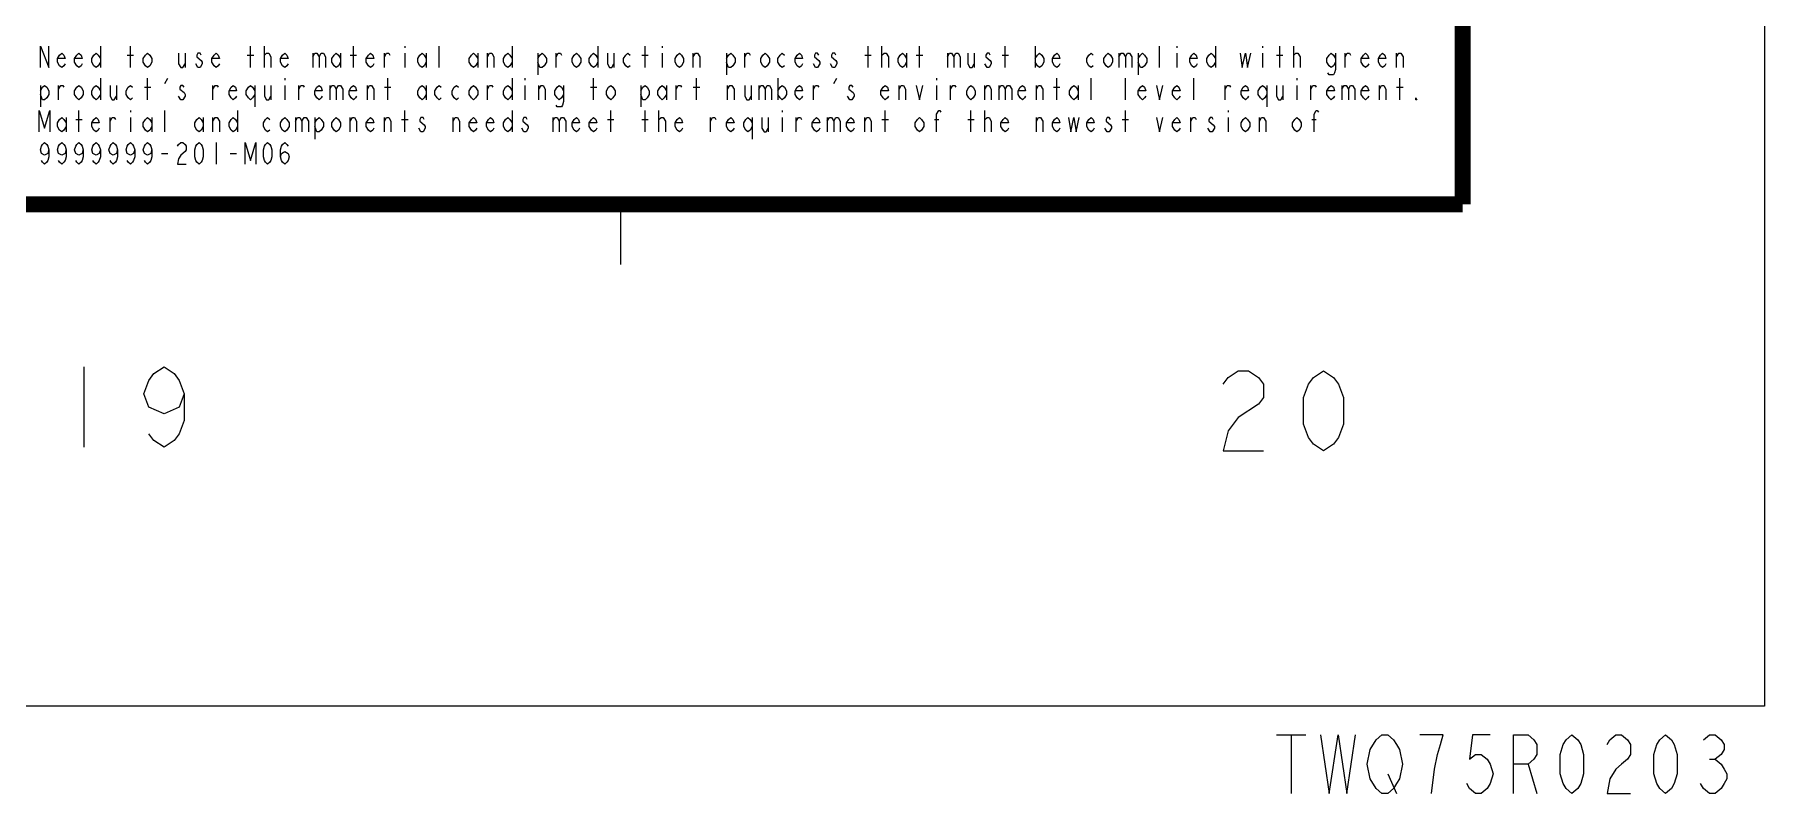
# Model space of a CAD drawing. Header units: millimetres. Extents: x 0 to 1173, y -4 to 841.
# Drawn here: x 1084.8 to 1173.5, y -4.5 to 34.4 of the extents above; entities that cross this region are included whole.
import ezdxf

# ---------------------------------------------------------------- set-up
doc = ezdxf.new("R2010")
doc.units = ezdxf.units.MM
doc.header["$LTSCALE"] = 65.395
doc.layers.get('0').update_dxf_attribs({"linetype": 'CONTINUOUS'})

msp = doc.modelspace()

# ---------------------------------------------------------------- linework, layer by layer
at = {"color": 7, "linetype": 'Continuous'}
for p, q in [((1173.4884, 841), (1173.4884, 0)), ((1088.1252, 33.8465), (1088.1252, 32.7465)), ((1089.6652, 32.7465), (1089.6652, 33.8465)), ((1095.8252, 32.7465), (1095.8252, 33.8465)), ((1096.5402, 32.7465), (1096.5402, 33.8465)), ((1101.1052, 32.7465), (1101.1052, 33.8465)), ((1103.7452, 33.8465), (1103.7452, 33.7548)), ((1105.5052, 32.7465), (1105.5052, 33.8465)), ((1109.2452, 33.8465), (1109.2452, 32.7465)), ((1113.6452, 33.8465), (1113.6452, 32.7465)), ((1116.0652, 32.7465), (1116.0652, 33.8465)), ((1116.9452, 33.8465), (1116.9452, 33.7548)), ((1127.5052, 32.7465), (1127.5052, 33.8465)), ((1128.2202, 32.7465), (1128.2202, 33.8465)), ((1130.1452, 32.7465), (1130.1452, 33.8465)), ((1134.5452, 32.7465), (1134.5452, 33.8465)), ((1136.0852, 33.8465), (1136.0852, 32.7465)), ((1142.4652, 32.7465), (1142.4652, 33.8465)), ((1143.3452, 33.8465), (1143.3452, 33.7548)), ((1145.3252, 33.8465), (1145.3252, 32.7465)), ((1147.7452, 33.8465), (1147.7452, 33.7548)), ((1148.6252, 32.7465), (1148.6252, 33.8465)), ((1149.3402, 32.7465), (1149.3402, 33.8465)), ((1089.5002, 33.3882), (1089.8302, 33.3882)), ((1092.4702, 33.4798), (1092.4702, 32.7465)), ((1093.1302, 32.7465), (1093.0202, 32.9298)), ((1095.6602, 33.3882), (1095.9902, 33.3882)), ((1096.5402, 33.3882), (1096.6502, 33.4798)), ((1099.0152, 33.4798), (1099.0152, 32.7465)), ((1100.4452, 33.4798), (1100.4452, 32.7465)), ((1100.9402, 33.3882), (1101.2702, 33.3882)), ((1102.7002, 32.7465), (1102.7002, 33.4798)), ((1103.7452, 33.4798), (1103.7452, 32.7465)), ((1104.8452, 33.4798), (1104.8452, 32.7465)), ((1107.4852, 33.4798), (1107.4852, 32.7465)), ((1107.9802, 32.7465), (1107.9802, 33.4798)), ((1110.5652, 33.4798), (1110.5652, 32.3798)), ((1111.5002, 32.7465), (1111.5002, 33.4798)), ((1114.4702, 33.4798), (1114.4702, 32.7465)), ((1115.9002, 33.3882), (1116.2302, 33.3882)), ((1116.9452, 33.4798), (1116.9452, 32.7465)), ((1118.5402, 32.7465), (1118.5402, 33.4798)), ((1120.2452, 33.4798), (1120.2452, 32.3798)), ((1121.1802, 32.7465), (1121.1802, 33.4798)), ((1124.8102, 32.7465), (1124.7002, 32.9298)), ((1125.6902, 32.7465), (1125.5802, 32.9298)), ((1127.3402, 33.3882), (1127.6702, 33.3882)), ((1128.2202, 33.3882), (1128.3302, 33.4798)), ((1129.4852, 33.4798), (1129.4852, 32.7465)), ((1129.9802, 33.3882), (1130.3102, 33.3882)), ((1131.5752, 33.4798), (1131.5752, 32.7465)), ((1132.9502, 33.4798), (1132.9502, 32.7465)), ((1133.6102, 32.7465), (1133.5002, 32.9298)), ((1134.3802, 33.3882), (1134.7102, 33.3882)), ((1140.3752, 33.4798), (1140.3752, 32.7465)), ((1141.3652, 33.4798), (1141.3652, 32.3798)), ((1143.3452, 33.4798), (1143.3452, 32.7465)), ((1147.7452, 33.4798), (1147.7452, 32.7465)), ((1148.4602, 33.3882), (1148.7902, 33.3882)), ((1149.3402, 33.3882), (1149.4502, 33.4798)), ((1151.9802, 32.7465), (1151.9802, 33.4798)), ((1154.6202, 32.7465), (1154.6202, 33.4798)), ((1088.1252, 32.1965), (1088.1252, 31.0965)), ((1090.5452, 31.0965), (1090.5452, 32.1965)), ((1091.4252, 31.9215), (1091.5902, 32.1965)), ((1097.5852, 32.1965), (1097.5852, 32.1048)), ((1102.8652, 31.0965), (1102.8652, 32.1965)), ((1109.2452, 32.1965), (1109.2452, 31.0965)), ((1109.9052, 32.1965), (1109.9052, 32.1048)), ((1113.4252, 31.0965), (1113.4252, 32.1965)), ((1118.7052, 31.0965), (1118.7052, 32.1965)), ((1122.8852, 32.1965), (1122.8852, 31.0965)), ((1125.7452, 31.9215), (1125.9102, 32.1965)), ((1131.0252, 32.1965), (1131.0252, 32.1048)), ((1137.1852, 31.0965), (1137.1852, 32.1965)), ((1138.9452, 31.0965), (1138.9452, 32.1965)), ((1140.7052, 31.0965), (1140.7052, 32.1965)), ((1144.2252, 31.0965), (1144.2252, 32.1965)), ((1149.5052, 32.1965), (1149.5052, 32.1048)), ((1154.7852, 31.0965), (1154.7852, 32.1965)), ((1085.0452, 31.8298), (1085.0452, 30.7298)), ((1085.9802, 31.0965), (1085.9802, 31.8298)), ((1088.9502, 31.8298), (1088.9502, 31.0965)), ((1090.3802, 31.7382), (1090.7102, 31.7382)), ((1092.2502, 31.0965), (1092.1402, 31.2798)), ((1093.9002, 31.0965), (1093.9002, 31.8298)), ((1096.0452, 31.8298), (1096.0452, 30.7298)), ((1096.8702, 31.8298), (1096.8702, 31.0965)), ((1097.5852, 31.8298), (1097.5852, 31.0965)), ((1098.3002, 31.0965), (1098.3002, 31.8298)), ((1099.8952, 31.8298), (1099.8952, 31.0965)), ((1101.8202, 31.0965), (1101.8202, 31.8298)), ((1102.7002, 31.7382), (1103.0302, 31.7382)), ((1104.8452, 31.8298), (1104.8452, 31.0965)), ((1107.9802, 31.0965), (1107.9802, 31.8298)), ((1109.9052, 31.8298), (1109.9052, 31.0965)), ((1110.6202, 31.0965), (1110.6202, 31.8298)), ((1113.2602, 31.7382), (1113.5902, 31.7382)), ((1115.8452, 31.8298), (1115.8452, 30.7298)), ((1117.1652, 31.8298), (1117.1652, 31.0965)), ((1117.6602, 31.0965), (1117.6602, 31.8298)), ((1118.5402, 31.7382), (1118.8702, 31.7382)), ((1120.3002, 31.0965), (1120.3002, 31.8298)), ((1121.5102, 31.8298), (1121.5102, 31.0965)), ((1121.8952, 31.8298), (1121.8952, 31.0965)), ((1124.7002, 31.0965), (1124.7002, 31.8298)), ((1129.1002, 31.0965), (1129.1002, 31.8298)), ((1131.0252, 31.8298), (1131.0252, 31.0965)), ((1131.7402, 31.0965), (1131.7402, 31.8298)), ((1133.5002, 31.0965), (1133.5002, 31.8298)), ((1134.2152, 31.8298), (1134.2152, 31.0965)), ((1136.1402, 31.0965), (1136.1402, 31.8298)), ((1137.0202, 31.7382), (1137.3502, 31.7382)), ((1138.2852, 31.8298), (1138.2852, 31.0965)), ((1145.8202, 31.0965), (1145.8202, 31.8298)), ((1147.9652, 31.8298), (1147.9652, 30.7298)), ((1148.7902, 31.8298), (1148.7902, 31.0965)), ((1149.5052, 31.8298), (1149.5052, 31.0965)), ((1150.2202, 31.0965), (1150.2202, 31.8298)), ((1151.8152, 31.8298), (1151.8152, 31.0965)), ((1153.7402, 31.0965), (1153.7402, 31.8298)), ((1154.6202, 31.7382), (1154.9502, 31.7382)), ((1086.3652, 30.1798), (1086.3652, 29.4465)), ((1087.0252, 29.4465), (1087.0252, 30.5465)), ((1088.6202, 29.4465), (1088.6202, 30.1798)), ((1089.6652, 30.5465), (1089.6652, 30.4548)), ((1089.6652, 30.1798), (1089.6652, 29.4465)), ((1090.7652, 30.1798), (1090.7652, 29.4465)), ((1091.4252, 29.4465), (1091.4252, 30.5465)), ((1093.4052, 30.1798), (1093.4052, 29.4465)), ((1093.9002, 29.4465), (1093.9002, 30.1798)), ((1095.1652, 30.5465), (1095.1652, 29.4465)), ((1098.1352, 30.1798), (1098.1352, 29.4465)), ((1099.1252, 30.1798), (1099.1252, 29.0798)), ((1100.9402, 29.4465), (1100.9402, 30.1798)), ((1102.7002, 29.4465), (1102.7002, 30.1798)), ((1103.7452, 29.4465), (1103.7452, 30.5465)), ((1106.2202, 29.4465), (1106.2202, 30.1798)), ((1109.2452, 30.5465), (1109.2452, 29.4465)), ((1111.3352, 30.1798), (1111.3352, 29.4465)), ((1114.3052, 29.4465), (1114.3052, 30.5465)), ((1116.0652, 29.4465), (1116.0652, 30.5465)), ((1116.7802, 29.4465), (1116.7802, 30.5465)), ((1116.7802, 30.0882), (1116.8902, 30.1798)), ((1119.4202, 29.4465), (1119.4202, 30.1798)), ((1121.5652, 30.1798), (1121.5652, 29.0798)), ((1122.3902, 30.1798), (1122.3902, 29.4465)), ((1123.1052, 30.5465), (1123.1052, 30.4548)), ((1123.1052, 30.1798), (1123.1052, 29.4465)), ((1123.8202, 29.4465), (1123.8202, 30.1798)), ((1125.4152, 30.1798), (1125.4152, 29.4465)), ((1127.3402, 29.4465), (1127.3402, 30.1798)), ((1128.3852, 29.4465), (1128.3852, 30.5465)), ((1132.7852, 29.4465), (1132.7852, 30.5465)), ((1133.5002, 29.4465), (1133.5002, 30.5465)), ((1133.5002, 30.0882), (1133.6102, 30.1798)), ((1136.1402, 29.4465), (1136.1402, 30.1798)), ((1140.7052, 29.4465), (1140.7052, 30.5465)), ((1144.0602, 29.4465), (1144.0602, 30.1798)), ((1145.9852, 30.5465), (1145.9852, 30.4548)), ((1145.9852, 30.1798), (1145.9852, 29.4465)), ((1147.5802, 29.4465), (1147.5802, 30.1798)), ((1086.8602, 30.0882), (1087.1902, 30.0882)), ((1103.5802, 30.0882), (1103.9102, 30.0882)), ((1104.5702, 29.4465), (1104.4602, 29.6298)), ((1109.8502, 29.4465), (1109.7402, 29.6298)), ((1109.9602, 29.4465), (1109.8502, 29.4465)), ((1114.1402, 30.0882), (1114.4702, 30.0882)), ((1115.9002, 30.0882), (1116.2302, 30.0882)), ((1128.2202, 30.0882), (1128.5502, 30.0882)), ((1130.9152, 30.0882), (1131.1352, 30.0882)), ((1132.6202, 30.0882), (1132.9502, 30.0882)), ((1139.7702, 29.4465), (1139.6602, 29.6298)), ((1139.8802, 29.4465), (1139.7702, 29.4465)), ((1140.5402, 30.0882), (1140.8702, 30.0882)), ((1145.0502, 29.4465), (1144.9402, 29.6298)), ((1150.2752, 30.0882), (1150.4952, 30.0882)), ((1094.0652, 28.8965), (1094.0652, 27.7965)), ((1091.2602, 28.3465), (1091.5902, 28.3465)), ((1094.7802, 28.3465), (1095.1102, 28.3465)), ((1114.814, 25.7344), (1114.814, 22.6463)), ((1087.2721, 17.3921), (1087.2721, 13.2746)), ((1173.4884, 0), (0, 0))]:
    msp.add_line(p, q, dxfattribs=at)
at = {"color": 2, "linetype": 'Continuous'}
for p, q in [((1148.466, -1.4751), (1149.9661, -1.4751)), ((1149.216, -1.4751), (1149.216, -4.4751)), ((1154.166, -3.4751), (1154.616, -4.4751)), ((1161.3661, -2.9751), (1161.8161, -4.4751)), ((1170.666, -2.7251), (1170.966, -2.7251))]:
    msp.add_line(p, q, dxfattribs=at)
at = {"color": 7, "linetype": 'Continuous', "const_width": 0.8235}
for points in [[(1158.0062, 825.5594), (1158.0062, 25.7344)], [(15.4406, 25.7344), (1158.0062, 25.7344)]]:
    msp.add_lwpolyline(points, dxfattribs=at)
at = {"color": 7, "linetype": 'Continuous'}
for points in [[(1085.0452, 32.7465), (1085.0452, 33.8465), (1085.4852, 32.7465), (1085.4852, 33.8465)], [(1086.3102, 32.9298), (1086.2552, 32.8382), (1086.1452, 32.7465), (1086.0352, 32.8382), (1085.9252, 33.0215), (1085.9252, 33.2048), (1086.0352, 33.3882), (1086.1452, 33.4798), (1086.2552, 33.3882), (1086.3102, 33.2048), (1085.9252, 33.2048)], [(1087.1902, 32.9298), (1087.1352, 32.8382), (1087.0252, 32.7465), (1086.9152, 32.8382), (1086.8052, 33.0215), (1086.8052, 33.2048), (1086.9152, 33.3882), (1087.0252, 33.4798), (1087.1352, 33.3882), (1087.1902, 33.2048), (1086.8052, 33.2048)], [(1088.1252, 33.0215), (1088.0152, 32.8382), (1087.9052, 32.7465), (1087.7952, 32.8382), (1087.6852, 33.0215), (1087.6852, 33.2048), (1087.7952, 33.3882), (1087.9052, 33.4798), (1088.0152, 33.3882), (1088.1252, 33.2048)], [(1090.7652, 33.0215), (1090.6552, 32.8382), (1090.5452, 32.7465), (1090.4352, 32.8382), (1090.3252, 33.0215), (1090.3252, 33.2048), (1090.4352, 33.3882), (1090.5452, 33.4798), (1090.6552, 33.3882), (1090.7652, 33.2048), (1090.7652, 33.0215)], [(1092.1402, 33.4798), (1092.1402, 32.9298), (1092.2502, 32.7465), (1092.3602, 32.7465), (1092.4702, 32.9298)], [(1093.2952, 33.3882), (1093.2402, 33.4798), (1093.1302, 33.4798), (1093.0752, 33.3882), (1093.0752, 33.2965)], [(1093.0752, 33.2965), (1093.2952, 33.1132), (1093.3502, 33.0215), (1093.3502, 32.9298)], [(1093.3502, 32.9298), (1093.2402, 32.7465), (1093.1302, 32.7465)], [(1094.2302, 32.9298), (1094.1752, 32.8382), (1094.0652, 32.7465), (1093.9552, 32.8382), (1093.8452, 33.0215), (1093.8452, 33.2048), (1093.9552, 33.3882), (1094.0652, 33.4798), (1094.1752, 33.3882), (1094.2302, 33.2048), (1093.8452, 33.2048)], [(1096.6502, 33.4798), (1096.7602, 33.4798), (1096.8702, 33.2965), (1096.8702, 32.7465)], [(1097.7502, 32.9298), (1097.6952, 32.8382), (1097.5852, 32.7465), (1097.4752, 32.8382), (1097.3652, 33.0215), (1097.3652, 33.2048), (1097.4752, 33.3882), (1097.5852, 33.4798), (1097.6952, 33.3882), (1097.7502, 33.2048), (1097.3652, 33.2048)], [(1099.0152, 33.2965), (1099.1252, 33.4798), (1099.2352, 33.4798), (1099.3452, 33.2965), (1099.3452, 32.7465)], [(1099.3452, 33.2965), (1099.4552, 33.4798), (1099.5652, 33.4798), (1099.6752, 33.2965), (1099.6752, 32.7465)], [(1100.4452, 33.0215), (1100.3352, 32.8382), (1100.2252, 32.7465), (1100.1152, 32.8382), (1100.0052, 33.0215), (1100.0052, 33.2048), (1100.1152, 33.3882), (1100.2252, 33.4798), (1100.3352, 33.3882), (1100.4452, 33.2048)], [(1102.1502, 32.9298), (1102.0952, 32.8382), (1101.9852, 32.7465), (1101.8752, 32.8382), (1101.7652, 33.0215), (1101.7652, 33.2048), (1101.8752, 33.3882), (1101.9852, 33.4798), (1102.0952, 33.3882), (1102.1502, 33.2048), (1101.7652, 33.2048)], [(1102.7002, 33.2965), (1102.8102, 33.4798), (1102.9202, 33.4798), (1102.9752, 33.3882)], [(1104.8452, 33.0215), (1104.7352, 32.8382), (1104.6252, 32.7465), (1104.5152, 32.8382), (1104.4052, 33.0215), (1104.4052, 33.2048), (1104.5152, 33.3882), (1104.6252, 33.4798), (1104.7352, 33.3882), (1104.8452, 33.2048)], [(1107.4852, 33.0215), (1107.3752, 32.8382), (1107.2652, 32.7465), (1107.1552, 32.8382), (1107.0452, 33.0215), (1107.0452, 33.2048), (1107.1552, 33.3882), (1107.2652, 33.4798), (1107.3752, 33.3882), (1107.4852, 33.2048)], [(1107.9802, 33.2965), (1108.0902, 33.4798), (1108.2002, 33.4798), (1108.3102, 33.2965), (1108.3102, 32.7465)], [(1109.2452, 33.0215), (1109.1352, 32.8382), (1109.0252, 32.7465), (1108.9152, 32.8382), (1108.8052, 33.0215), (1108.8052, 33.2048), (1108.9152, 33.3882), (1109.0252, 33.4798), (1109.1352, 33.3882), (1109.2452, 33.2048)], [(1110.5652, 33.2048), (1110.6752, 33.3882), (1110.7852, 33.4798), (1110.8952, 33.3882), (1111.0052, 33.2048), (1111.0052, 33.0215), (1110.8952, 32.8382), (1110.7852, 32.7465), (1110.6752, 32.7465), (1110.5652, 33.0215)], [(1111.5002, 33.2965), (1111.6102, 33.4798), (1111.7202, 33.4798), (1111.7752, 33.3882)], [(1112.7652, 33.0215), (1112.6552, 32.8382), (1112.5452, 32.7465), (1112.4352, 32.8382), (1112.3252, 33.0215), (1112.3252, 33.2048), (1112.4352, 33.3882), (1112.5452, 33.4798), (1112.6552, 33.3882), (1112.7652, 33.2048), (1112.7652, 33.0215)], [(1113.6452, 33.0215), (1113.5352, 32.8382), (1113.4252, 32.7465), (1113.3152, 32.8382), (1113.2052, 33.0215), (1113.2052, 33.2048), (1113.3152, 33.3882), (1113.4252, 33.4798), (1113.5352, 33.3882), (1113.6452, 33.2048)], [(1114.1402, 33.4798), (1114.1402, 32.9298), (1114.2502, 32.7465), (1114.3602, 32.7465), (1114.4702, 32.9298)], [(1115.2952, 32.8382), (1115.1852, 32.7465), (1115.0752, 32.8382), (1114.9652, 33.0215), (1114.9652, 33.2048), (1115.0752, 33.3882), (1115.1852, 33.4798), (1115.2952, 33.3882)], [(1118.0452, 33.0215), (1117.9352, 32.8382), (1117.8252, 32.7465), (1117.7152, 32.8382), (1117.6052, 33.0215), (1117.6052, 33.2048), (1117.7152, 33.3882), (1117.8252, 33.4798), (1117.9352, 33.3882), (1118.0452, 33.2048), (1118.0452, 33.0215)], [(1118.5402, 33.2965), (1118.6502, 33.4798), (1118.7602, 33.4798), (1118.8702, 33.2965), (1118.8702, 32.7465)], [(1120.2452, 33.2048), (1120.3552, 33.3882), (1120.4652, 33.4798), (1120.5752, 33.3882), (1120.6852, 33.2048), (1120.6852, 33.0215), (1120.5752, 32.8382), (1120.4652, 32.7465), (1120.3552, 32.7465), (1120.2452, 33.0215)], [(1121.1802, 33.2965), (1121.2902, 33.4798), (1121.4002, 33.4798), (1121.4552, 33.3882)], [(1122.4452, 33.0215), (1122.3352, 32.8382), (1122.2252, 32.7465), (1122.1152, 32.8382), (1122.0052, 33.0215), (1122.0052, 33.2048), (1122.1152, 33.3882), (1122.2252, 33.4798), (1122.3352, 33.3882), (1122.4452, 33.2048), (1122.4452, 33.0215)], [(1123.2152, 32.8382), (1123.1052, 32.7465), (1122.9952, 32.8382), (1122.8852, 33.0215), (1122.8852, 33.2048), (1122.9952, 33.3882), (1123.1052, 33.4798), (1123.2152, 33.3882)], [(1124.1502, 32.9298), (1124.0952, 32.8382), (1123.9852, 32.7465), (1123.8752, 32.8382), (1123.7652, 33.0215), (1123.7652, 33.2048), (1123.8752, 33.3882), (1123.9852, 33.4798), (1124.0952, 33.3882), (1124.1502, 33.2048), (1123.7652, 33.2048)], [(1124.9752, 33.3882), (1124.9202, 33.4798), (1124.8102, 33.4798), (1124.7552, 33.3882), (1124.7552, 33.2965)], [(1124.7552, 33.2965), (1124.9752, 33.1132), (1125.0302, 33.0215), (1125.0302, 32.9298)], [(1125.0302, 32.9298), (1124.9202, 32.7465), (1124.8102, 32.7465)], [(1125.8552, 33.3882), (1125.8002, 33.4798), (1125.6902, 33.4798), (1125.6352, 33.3882), (1125.6352, 33.2965)], [(1125.6352, 33.2965), (1125.8552, 33.1132), (1125.9102, 33.0215), (1125.9102, 32.9298)], [(1125.9102, 32.9298), (1125.8002, 32.7465), (1125.6902, 32.7465)], [(1128.3302, 33.4798), (1128.4402, 33.4798), (1128.5502, 33.2965), (1128.5502, 32.7465)], [(1129.4852, 33.0215), (1129.3752, 32.8382), (1129.2652, 32.7465), (1129.1552, 32.8382), (1129.0452, 33.0215), (1129.0452, 33.2048), (1129.1552, 33.3882), (1129.2652, 33.4798), (1129.3752, 33.3882), (1129.4852, 33.2048)], [(1131.5752, 33.2965), (1131.6852, 33.4798), (1131.7952, 33.4798), (1131.9052, 33.2965), (1131.9052, 32.7465)], [(1131.9052, 33.2965), (1132.0152, 33.4798), (1132.1252, 33.4798), (1132.2352, 33.2965), (1132.2352, 32.7465)], [(1132.6202, 33.4798), (1132.6202, 32.9298), (1132.7302, 32.7465), (1132.8402, 32.7465), (1132.9502, 32.9298)], [(1133.7752, 33.3882), (1133.7202, 33.4798), (1133.6102, 33.4798), (1133.5552, 33.3882), (1133.5552, 33.2965)], [(1133.5552, 33.2965), (1133.7752, 33.1132), (1133.8302, 33.0215), (1133.8302, 32.9298)], [(1133.8302, 32.9298), (1133.7202, 32.7465), (1133.6102, 32.7465)], [(1136.0852, 33.2048), (1136.1952, 33.3882), (1136.3052, 33.4798), (1136.4152, 33.3882), (1136.5252, 33.2048), (1136.5252, 33.0215), (1136.4152, 32.8382), (1136.3052, 32.7465), (1136.1952, 32.8382), (1136.0852, 33.0215)], [(1137.3502, 32.9298), (1137.2952, 32.8382), (1137.1852, 32.7465), (1137.0752, 32.8382), (1136.9652, 33.0215), (1136.9652, 33.2048), (1137.0752, 33.3882), (1137.1852, 33.4798), (1137.2952, 33.3882), (1137.3502, 33.2048), (1136.9652, 33.2048)], [(1139.0552, 32.8382), (1138.9452, 32.7465), (1138.8352, 32.8382), (1138.7252, 33.0215), (1138.7252, 33.2048), (1138.8352, 33.3882), (1138.9452, 33.4798), (1139.0552, 33.3882)], [(1140.0452, 33.0215), (1139.9352, 32.8382), (1139.8252, 32.7465), (1139.7152, 32.8382), (1139.6052, 33.0215), (1139.6052, 33.2048), (1139.7152, 33.3882), (1139.8252, 33.4798), (1139.9352, 33.3882), (1140.0452, 33.2048), (1140.0452, 33.0215)], [(1140.3752, 33.2965), (1140.4852, 33.4798), (1140.5952, 33.4798), (1140.7052, 33.2965), (1140.7052, 32.7465)], [(1140.7052, 33.2965), (1140.8152, 33.4798), (1140.9252, 33.4798), (1141.0352, 33.2965), (1141.0352, 32.7465)], [(1141.3652, 33.2048), (1141.4752, 33.3882), (1141.5852, 33.4798), (1141.6952, 33.3882), (1141.8052, 33.2048), (1141.8052, 33.0215), (1141.6952, 32.8382), (1141.5852, 32.7465), (1141.4752, 32.7465), (1141.3652, 33.0215)], [(1144.3902, 32.9298), (1144.3352, 32.8382), (1144.2252, 32.7465), (1144.1152, 32.8382), (1144.0052, 33.0215), (1144.0052, 33.2048), (1144.1152, 33.3882), (1144.2252, 33.4798), (1144.3352, 33.3882), (1144.3902, 33.2048), (1144.0052, 33.2048)], [(1145.3252, 33.0215), (1145.2152, 32.8382), (1145.1052, 32.7465), (1144.9952, 32.8382), (1144.8852, 33.0215), (1144.8852, 33.2048), (1144.9952, 33.3882), (1145.1052, 33.4798), (1145.2152, 33.3882), (1145.3252, 33.2048)], [(1146.5902, 33.4798), (1146.7002, 32.7465), (1146.8652, 33.4798), (1146.9752, 32.7465), (1147.1402, 33.4798)], [(1149.4502, 33.4798), (1149.5602, 33.4798), (1149.6702, 33.2965), (1149.6702, 32.7465)], [(1151.4852, 33.0215), (1151.3752, 32.8382), (1151.2652, 32.7465), (1151.1552, 32.8382), (1151.0452, 33.0215), (1151.0452, 33.2048), (1151.1552, 33.3882), (1151.2652, 33.4798), (1151.3752, 33.3882), (1151.4852, 33.2048)], [(1151.4852, 33.4798), (1151.4852, 32.6548), (1151.4302, 32.4715), (1151.3752, 32.3798), (1151.1552, 32.3798), (1151.1002, 32.4715)], [(1151.9802, 33.2965), (1152.0902, 33.4798), (1152.2002, 33.4798), (1152.2552, 33.3882)], [(1153.1902, 32.9298), (1153.1352, 32.8382), (1153.0252, 32.7465), (1152.9152, 32.8382), (1152.8052, 33.0215), (1152.8052, 33.2048), (1152.9152, 33.3882), (1153.0252, 33.4798), (1153.1352, 33.3882), (1153.1902, 33.2048), (1152.8052, 33.2048)], [(1154.0702, 32.9298), (1154.0152, 32.8382), (1153.9052, 32.7465), (1153.7952, 32.8382), (1153.6852, 33.0215), (1153.6852, 33.2048), (1153.7952, 33.3882), (1153.9052, 33.4798), (1154.0152, 33.3882), (1154.0702, 33.2048), (1153.6852, 33.2048)], [(1154.6202, 33.2965), (1154.7302, 33.4798), (1154.8402, 33.4798), (1154.9502, 33.2965), (1154.9502, 32.7465)], [(1085.0452, 31.5548), (1085.1552, 31.7382), (1085.2652, 31.8298), (1085.3752, 31.7382), (1085.4852, 31.5548), (1085.4852, 31.3715), (1085.3752, 31.1882), (1085.2652, 31.0965), (1085.1552, 31.0965), (1085.0452, 31.3715)], [(1085.9802, 31.6465), (1086.0902, 31.8298), (1086.2002, 31.8298), (1086.2552, 31.7382)], [(1087.2452, 31.3715), (1087.1352, 31.1882), (1087.0252, 31.0965), (1086.9152, 31.1882), (1086.8052, 31.3715), (1086.8052, 31.5548), (1086.9152, 31.7382), (1087.0252, 31.8298), (1087.1352, 31.7382), (1087.2452, 31.5548), (1087.2452, 31.3715)], [(1088.1252, 31.3715), (1088.0152, 31.1882), (1087.9052, 31.0965), (1087.7952, 31.1882), (1087.6852, 31.3715), (1087.6852, 31.5548), (1087.7952, 31.7382), (1087.9052, 31.8298), (1088.0152, 31.7382), (1088.1252, 31.5548)], [(1088.6202, 31.8298), (1088.6202, 31.2798), (1088.7302, 31.0965), (1088.8402, 31.0965), (1088.9502, 31.2798)], [(1089.7752, 31.1882), (1089.6652, 31.0965), (1089.5552, 31.1882), (1089.4452, 31.3715), (1089.4452, 31.5548), (1089.5552, 31.7382), (1089.6652, 31.8298), (1089.7752, 31.7382)], [(1092.4152, 31.7382), (1092.3602, 31.8298), (1092.2502, 31.8298), (1092.1952, 31.7382), (1092.1952, 31.6465)], [(1092.1952, 31.6465), (1092.4152, 31.4632), (1092.4702, 31.3715), (1092.4702, 31.2798)], [(1092.4702, 31.2798), (1092.3602, 31.0965), (1092.2502, 31.0965)], [(1093.9002, 31.6465), (1094.0102, 31.8298), (1094.1202, 31.8298), (1094.1752, 31.7382)], [(1095.1102, 31.2798), (1095.0552, 31.1882), (1094.9452, 31.0965), (1094.8352, 31.1882), (1094.7252, 31.3715), (1094.7252, 31.5548), (1094.8352, 31.7382), (1094.9452, 31.8298), (1095.0552, 31.7382), (1095.1102, 31.5548), (1094.7252, 31.5548)], [(1096.0452, 31.3715), (1095.9352, 31.1882), (1095.8252, 31.0965), (1095.7152, 31.1882), (1095.6052, 31.3715), (1095.6052, 31.5548), (1095.7152, 31.7382), (1095.8252, 31.8298), (1095.9352, 31.7382), (1096.0452, 31.5548)], [(1096.5402, 31.8298), (1096.5402, 31.2798), (1096.6502, 31.0965), (1096.7602, 31.0965), (1096.8702, 31.2798)], [(1098.3002, 31.6465), (1098.4102, 31.8298), (1098.5202, 31.8298), (1098.5752, 31.7382)], [(1099.5102, 31.2798), (1099.4552, 31.1882), (1099.3452, 31.0965), (1099.2352, 31.1882), (1099.1252, 31.3715), (1099.1252, 31.5548), (1099.2352, 31.7382), (1099.3452, 31.8298), (1099.4552, 31.7382), (1099.5102, 31.5548), (1099.1252, 31.5548)], [(1099.8952, 31.6465), (1100.0052, 31.8298), (1100.1152, 31.8298), (1100.2252, 31.6465), (1100.2252, 31.0965)], [(1100.2252, 31.6465), (1100.3352, 31.8298), (1100.4452, 31.8298), (1100.5552, 31.6465), (1100.5552, 31.0965)], [(1101.2702, 31.2798), (1101.2152, 31.1882), (1101.1052, 31.0965), (1100.9952, 31.1882), (1100.8852, 31.3715), (1100.8852, 31.5548), (1100.9952, 31.7382), (1101.1052, 31.8298), (1101.2152, 31.7382), (1101.2702, 31.5548), (1100.8852, 31.5548)], [(1101.8202, 31.6465), (1101.9302, 31.8298), (1102.0402, 31.8298), (1102.1502, 31.6465), (1102.1502, 31.0965)], [(1104.8452, 31.3715), (1104.7352, 31.1882), (1104.6252, 31.0965), (1104.5152, 31.1882), (1104.4052, 31.3715), (1104.4052, 31.5548), (1104.5152, 31.7382), (1104.6252, 31.8298), (1104.7352, 31.7382), (1104.8452, 31.5548)], [(1105.6152, 31.1882), (1105.5052, 31.0965), (1105.3952, 31.1882), (1105.2852, 31.3715), (1105.2852, 31.5548), (1105.3952, 31.7382), (1105.5052, 31.8298), (1105.6152, 31.7382)], [(1106.4952, 31.1882), (1106.3852, 31.0965), (1106.2752, 31.1882), (1106.1652, 31.3715), (1106.1652, 31.5548), (1106.2752, 31.7382), (1106.3852, 31.8298), (1106.4952, 31.7382)], [(1107.4852, 31.3715), (1107.3752, 31.1882), (1107.2652, 31.0965), (1107.1552, 31.1882), (1107.0452, 31.3715), (1107.0452, 31.5548), (1107.1552, 31.7382), (1107.2652, 31.8298), (1107.3752, 31.7382), (1107.4852, 31.5548), (1107.4852, 31.3715)], [(1107.9802, 31.6465), (1108.0902, 31.8298), (1108.2002, 31.8298), (1108.2552, 31.7382)], [(1109.2452, 31.3715), (1109.1352, 31.1882), (1109.0252, 31.0965), (1108.9152, 31.1882), (1108.8052, 31.3715), (1108.8052, 31.5548), (1108.9152, 31.7382), (1109.0252, 31.8298), (1109.1352, 31.7382), (1109.2452, 31.5548)], [(1110.6202, 31.6465), (1110.7302, 31.8298), (1110.8402, 31.8298), (1110.9502, 31.6465), (1110.9502, 31.0965)], [(1111.8852, 31.3715), (1111.7752, 31.1882), (1111.6652, 31.0965), (1111.5552, 31.1882), (1111.4452, 31.3715), (1111.4452, 31.5548), (1111.5552, 31.7382), (1111.6652, 31.8298), (1111.7752, 31.7382), (1111.8852, 31.5548)], [(1111.8852, 31.8298), (1111.8852, 31.0048), (1111.8302, 30.8215), (1111.7752, 30.7298), (1111.5552, 30.7298), (1111.5002, 30.8215)], [(1114.5252, 31.3715), (1114.4152, 31.1882), (1114.3052, 31.0965), (1114.1952, 31.1882), (1114.0852, 31.3715), (1114.0852, 31.5548), (1114.1952, 31.7382), (1114.3052, 31.8298), (1114.4152, 31.7382), (1114.5252, 31.5548), (1114.5252, 31.3715)], [(1115.8452, 31.5548), (1115.9552, 31.7382), (1116.0652, 31.8298), (1116.1752, 31.7382), (1116.2852, 31.5548), (1116.2852, 31.3715), (1116.1752, 31.1882), (1116.0652, 31.0965), (1115.9552, 31.0965), (1115.8452, 31.3715)], [(1117.1652, 31.3715), (1117.0552, 31.1882), (1116.9452, 31.0965), (1116.8352, 31.1882), (1116.7252, 31.3715), (1116.7252, 31.5548), (1116.8352, 31.7382), (1116.9452, 31.8298), (1117.0552, 31.7382), (1117.1652, 31.5548)], [(1117.6602, 31.6465), (1117.7702, 31.8298), (1117.8802, 31.8298), (1117.9352, 31.7382)], [(1120.3002, 31.6465), (1120.4102, 31.8298), (1120.5202, 31.8298), (1120.6302, 31.6465), (1120.6302, 31.0965)], [(1121.1802, 31.8298), (1121.1802, 31.2798), (1121.2902, 31.0965), (1121.4002, 31.0965), (1121.5102, 31.2798)], [(1121.8952, 31.6465), (1122.0052, 31.8298), (1122.1152, 31.8298), (1122.2252, 31.6465), (1122.2252, 31.0965)], [(1122.2252, 31.6465), (1122.3352, 31.8298), (1122.4452, 31.8298), (1122.5552, 31.6465), (1122.5552, 31.0965)], [(1122.8852, 31.5548), (1122.9952, 31.7382), (1123.1052, 31.8298), (1123.2152, 31.7382), (1123.3252, 31.5548), (1123.3252, 31.3715), (1123.2152, 31.1882), (1123.1052, 31.0965), (1122.9952, 31.1882), (1122.8852, 31.3715)], [(1124.1502, 31.2798), (1124.0952, 31.1882), (1123.9852, 31.0965), (1123.8752, 31.1882), (1123.7652, 31.3715), (1123.7652, 31.5548), (1123.8752, 31.7382), (1123.9852, 31.8298), (1124.0952, 31.7382), (1124.1502, 31.5548), (1123.7652, 31.5548)], [(1124.7002, 31.6465), (1124.8102, 31.8298), (1124.9202, 31.8298), (1124.9752, 31.7382)], [(1126.7902, 31.2798), (1126.6802, 31.0965), (1126.5702, 31.0965), (1126.4602, 31.2798)], [(1126.7352, 31.7382), (1126.6802, 31.8298), (1126.5702, 31.8298), (1126.5152, 31.7382), (1126.5152, 31.6465), (1126.7352, 31.4632)], [(1126.7352, 31.4632), (1126.7902, 31.3715), (1126.7902, 31.2798)], [(1128.5502, 31.2798), (1128.4952, 31.1882), (1128.3852, 31.0965), (1128.2752, 31.1882), (1128.1652, 31.3715), (1128.1652, 31.5548), (1128.2752, 31.7382), (1128.3852, 31.8298), (1128.4952, 31.7382), (1128.5502, 31.5548), (1128.1652, 31.5548)], [(1129.1002, 31.6465), (1129.2102, 31.8298), (1129.3202, 31.8298), (1129.4302, 31.6465), (1129.4302, 31.0965)], [(1129.9802, 31.8298), (1130.1452, 31.0965), (1130.3102, 31.8298)], [(1131.7402, 31.6465), (1131.8502, 31.8298), (1131.9602, 31.8298), (1132.0152, 31.7382)], [(1133.0052, 31.3715), (1132.8952, 31.1882), (1132.7852, 31.0965), (1132.6752, 31.1882), (1132.5652, 31.3715), (1132.5652, 31.5548), (1132.6752, 31.7382), (1132.7852, 31.8298), (1132.8952, 31.7382), (1133.0052, 31.5548), (1133.0052, 31.3715)], [(1133.5002, 31.6465), (1133.6102, 31.8298), (1133.7202, 31.8298), (1133.8302, 31.6465), (1133.8302, 31.0965)], [(1134.2152, 31.6465), (1134.3252, 31.8298), (1134.4352, 31.8298), (1134.5452, 31.6465), (1134.5452, 31.0965)], [(1134.5452, 31.6465), (1134.6552, 31.8298), (1134.7652, 31.8298), (1134.8752, 31.6465), (1134.8752, 31.0965)], [(1135.5902, 31.2798), (1135.5352, 31.1882), (1135.4252, 31.0965), (1135.3152, 31.1882), (1135.2052, 31.3715), (1135.2052, 31.5548), (1135.3152, 31.7382), (1135.4252, 31.8298), (1135.5352, 31.7382), (1135.5902, 31.5548), (1135.2052, 31.5548)], [(1136.1402, 31.6465), (1136.2502, 31.8298), (1136.3602, 31.8298), (1136.4702, 31.6465), (1136.4702, 31.0965)], [(1138.2852, 31.3715), (1138.1752, 31.1882), (1138.0652, 31.0965), (1137.9552, 31.1882), (1137.8452, 31.3715), (1137.8452, 31.5548), (1137.9552, 31.7382), (1138.0652, 31.8298), (1138.1752, 31.7382), (1138.2852, 31.5548)], [(1141.7502, 31.2798), (1141.6952, 31.1882), (1141.5852, 31.0965), (1141.4752, 31.1882), (1141.3652, 31.3715), (1141.3652, 31.5548), (1141.4752, 31.7382), (1141.5852, 31.8298), (1141.6952, 31.7382), (1141.7502, 31.5548), (1141.3652, 31.5548)], [(1142.3002, 31.8298), (1142.4652, 31.0965), (1142.6302, 31.8298)], [(1143.5102, 31.2798), (1143.4552, 31.1882), (1143.3452, 31.0965), (1143.2352, 31.1882), (1143.1252, 31.3715), (1143.1252, 31.5548), (1143.2352, 31.7382), (1143.3452, 31.8298), (1143.4552, 31.7382), (1143.5102, 31.5548), (1143.1252, 31.5548)], [(1145.8202, 31.6465), (1145.9302, 31.8298), (1146.0402, 31.8298), (1146.0952, 31.7382)], [(1147.0302, 31.2798), (1146.9752, 31.1882), (1146.8652, 31.0965), (1146.7552, 31.1882), (1146.6452, 31.3715), (1146.6452, 31.5548), (1146.7552, 31.7382), (1146.8652, 31.8298), (1146.9752, 31.7382), (1147.0302, 31.5548), (1146.6452, 31.5548)], [(1147.9652, 31.3715), (1147.8552, 31.1882), (1147.7452, 31.0965), (1147.6352, 31.1882), (1147.5252, 31.3715), (1147.5252, 31.5548), (1147.6352, 31.7382), (1147.7452, 31.8298), (1147.8552, 31.7382), (1147.9652, 31.5548)], [(1148.4602, 31.8298), (1148.4602, 31.2798), (1148.5702, 31.0965), (1148.6802, 31.0965), (1148.7902, 31.2798)], [(1150.2202, 31.6465), (1150.3302, 31.8298), (1150.4402, 31.8298), (1150.4952, 31.7382)], [(1151.4302, 31.2798), (1151.3752, 31.1882), (1151.2652, 31.0965), (1151.1552, 31.1882), (1151.0452, 31.3715), (1151.0452, 31.5548), (1151.1552, 31.7382), (1151.2652, 31.8298), (1151.3752, 31.7382), (1151.4302, 31.5548), (1151.0452, 31.5548)], [(1151.8152, 31.6465), (1151.9252, 31.8298), (1152.0352, 31.8298), (1152.1452, 31.6465), (1152.1452, 31.0965)], [(1152.1452, 31.6465), (1152.2552, 31.8298), (1152.3652, 31.8298), (1152.4752, 31.6465), (1152.4752, 31.0965)], [(1153.1902, 31.2798), (1153.1352, 31.1882), (1153.0252, 31.0965), (1152.9152, 31.1882), (1152.8052, 31.3715), (1152.8052, 31.5548), (1152.9152, 31.7382), (1153.0252, 31.8298), (1153.1352, 31.7382), (1153.1902, 31.5548), (1152.8052, 31.5548)], [(1153.7402, 31.6465), (1153.8502, 31.8298), (1153.9602, 31.8298), (1154.0702, 31.6465), (1154.0702, 31.0965)], [(1155.6652, 31.0965), (1155.6102, 31.0965), (1155.6102, 31.1882), (1155.6652, 31.0965)], [(1084.9902, 29.4465), (1084.9902, 30.5465), (1085.2652, 29.6298), (1085.5402, 30.5465), (1085.5402, 29.4465)], [(1086.3652, 29.7215), (1086.2552, 29.5382), (1086.1452, 29.4465), (1086.0352, 29.5382), (1085.9252, 29.7215), (1085.9252, 29.9048), (1086.0352, 30.0882), (1086.1452, 30.1798), (1086.2552, 30.0882), (1086.3652, 29.9048)], [(1088.0702, 29.6298), (1088.0152, 29.5382), (1087.9052, 29.4465), (1087.7952, 29.5382), (1087.6852, 29.7215), (1087.6852, 29.9048), (1087.7952, 30.0882), (1087.9052, 30.1798), (1088.0152, 30.0882), (1088.0702, 29.9048), (1087.6852, 29.9048)], [(1088.6202, 29.9965), (1088.7302, 30.1798), (1088.8402, 30.1798), (1088.8952, 30.0882)], [(1090.7652, 29.7215), (1090.6552, 29.5382), (1090.5452, 29.4465), (1090.4352, 29.5382), (1090.3252, 29.7215), (1090.3252, 29.9048), (1090.4352, 30.0882), (1090.5452, 30.1798), (1090.6552, 30.0882), (1090.7652, 29.9048)], [(1093.4052, 29.7215), (1093.2952, 29.5382), (1093.1852, 29.4465), (1093.0752, 29.5382), (1092.9652, 29.7215), (1092.9652, 29.9048), (1093.0752, 30.0882), (1093.1852, 30.1798), (1093.2952, 30.0882), (1093.4052, 29.9048)], [(1093.9002, 29.9965), (1094.0102, 30.1798), (1094.1202, 30.1798), (1094.2302, 29.9965), (1094.2302, 29.4465)], [(1095.1652, 29.7215), (1095.0552, 29.5382), (1094.9452, 29.4465), (1094.8352, 29.5382), (1094.7252, 29.7215), (1094.7252, 29.9048), (1094.8352, 30.0882), (1094.9452, 30.1798), (1095.0552, 30.0882), (1095.1652, 29.9048)], [(1096.8152, 29.5382), (1096.7052, 29.4465), (1096.5952, 29.5382), (1096.4852, 29.7215), (1096.4852, 29.9048), (1096.5952, 30.0882), (1096.7052, 30.1798), (1096.8152, 30.0882)], [(1097.8052, 29.7215), (1097.6952, 29.5382), (1097.5852, 29.4465), (1097.4752, 29.5382), (1097.3652, 29.7215), (1097.3652, 29.9048), (1097.4752, 30.0882), (1097.5852, 30.1798), (1097.6952, 30.0882), (1097.8052, 29.9048), (1097.8052, 29.7215)], [(1098.1352, 29.9965), (1098.2452, 30.1798), (1098.3552, 30.1798), (1098.4652, 29.9965), (1098.4652, 29.4465)], [(1098.4652, 29.9965), (1098.5752, 30.1798), (1098.6852, 30.1798), (1098.7952, 29.9965), (1098.7952, 29.4465)], [(1099.1252, 29.9048), (1099.2352, 30.0882), (1099.3452, 30.1798), (1099.4552, 30.0882), (1099.5652, 29.9048), (1099.5652, 29.7215), (1099.4552, 29.5382), (1099.3452, 29.4465), (1099.2352, 29.4465), (1099.1252, 29.7215)], [(1100.4452, 29.7215), (1100.3352, 29.5382), (1100.2252, 29.4465), (1100.1152, 29.5382), (1100.0052, 29.7215), (1100.0052, 29.9048), (1100.1152, 30.0882), (1100.2252, 30.1798), (1100.3352, 30.0882), (1100.4452, 29.9048), (1100.4452, 29.7215)], [(1100.9402, 29.9965), (1101.0502, 30.1798), (1101.1602, 30.1798), (1101.2702, 29.9965), (1101.2702, 29.4465)], [(1102.1502, 29.6298), (1102.0952, 29.5382), (1101.9852, 29.4465), (1101.8752, 29.5382), (1101.7652, 29.7215), (1101.7652, 29.9048), (1101.8752, 30.0882), (1101.9852, 30.1798), (1102.0952, 30.0882), (1102.1502, 29.9048), (1101.7652, 29.9048)], [(1102.7002, 29.9965), (1102.8102, 30.1798), (1102.9202, 30.1798), (1103.0302, 29.9965), (1103.0302, 29.4465)], [(1104.7352, 30.0882), (1104.6802, 30.1798), (1104.5702, 30.1798), (1104.5152, 30.0882), (1104.5152, 29.9965)], [(1106.2202, 29.9965), (1106.3302, 30.1798), (1106.4402, 30.1798), (1106.5502, 29.9965), (1106.5502, 29.4465)], [(1107.4302, 29.6298), (1107.3752, 29.5382), (1107.2652, 29.4465), (1107.1552, 29.5382), (1107.0452, 29.7215), (1107.0452, 29.9048), (1107.1552, 30.0882), (1107.2652, 30.1798), (1107.3752, 30.0882), (1107.4302, 29.9048), (1107.0452, 29.9048)], [(1108.3102, 29.6298), (1108.2552, 29.5382), (1108.1452, 29.4465), (1108.0352, 29.5382), (1107.9252, 29.7215), (1107.9252, 29.9048), (1108.0352, 30.0882), (1108.1452, 30.1798), (1108.2552, 30.0882), (1108.3102, 29.9048), (1107.9252, 29.9048)], [(1109.2452, 29.7215), (1109.1352, 29.5382), (1109.0252, 29.4465), (1108.9152, 29.5382), (1108.8052, 29.7215), (1108.8052, 29.9048), (1108.9152, 30.0882), (1109.0252, 30.1798), (1109.1352, 30.0882), (1109.2452, 29.9048)], [(1110.0152, 30.0882), (1109.9602, 30.1798), (1109.8502, 30.1798), (1109.7952, 30.0882), (1109.7952, 29.9965)], [(1111.3352, 29.9965), (1111.4452, 30.1798), (1111.5552, 30.1798), (1111.6652, 29.9965), (1111.6652, 29.4465)], [(1111.6652, 29.9965), (1111.7752, 30.1798), (1111.8852, 30.1798), (1111.9952, 29.9965), (1111.9952, 29.4465)], [(1112.7102, 29.6298), (1112.6552, 29.5382), (1112.5452, 29.4465), (1112.4352, 29.5382), (1112.3252, 29.7215), (1112.3252, 29.9048), (1112.4352, 30.0882), (1112.5452, 30.1798), (1112.6552, 30.0882), (1112.7102, 29.9048), (1112.3252, 29.9048)], [(1113.5902, 29.6298), (1113.5352, 29.5382), (1113.4252, 29.4465), (1113.3152, 29.5382), (1113.2052, 29.7215), (1113.2052, 29.9048), (1113.3152, 30.0882), (1113.4252, 30.1798), (1113.5352, 30.0882), (1113.5902, 29.9048), (1113.2052, 29.9048)], [(1116.8902, 30.1798), (1117.0002, 30.1798), (1117.1102, 29.9965), (1117.1102, 29.4465)], [(1117.9902, 29.6298), (1117.9352, 29.5382), (1117.8252, 29.4465), (1117.7152, 29.5382), (1117.6052, 29.7215), (1117.6052, 29.9048), (1117.7152, 30.0882), (1117.8252, 30.1798), (1117.9352, 30.0882), (1117.9902, 29.9048), (1117.6052, 29.9048)], [(1119.4202, 29.9965), (1119.5302, 30.1798), (1119.6402, 30.1798), (1119.6952, 30.0882)], [(1120.6302, 29.6298), (1120.5752, 29.5382), (1120.4652, 29.4465), (1120.3552, 29.5382), (1120.2452, 29.7215), (1120.2452, 29.9048), (1120.3552, 30.0882), (1120.4652, 30.1798), (1120.5752, 30.0882), (1120.6302, 29.9048), (1120.2452, 29.9048)], [(1121.5652, 29.7215), (1121.4552, 29.5382), (1121.3452, 29.4465), (1121.2352, 29.5382), (1121.1252, 29.7215), (1121.1252, 29.9048), (1121.2352, 30.0882), (1121.3452, 30.1798), (1121.4552, 30.0882), (1121.5652, 29.9048)], [(1122.0602, 30.1798), (1122.0602, 29.6298), (1122.1702, 29.4465), (1122.2802, 29.4465), (1122.3902, 29.6298)], [(1123.8202, 29.9965), (1123.9302, 30.1798), (1124.0402, 30.1798), (1124.0952, 30.0882)], [(1125.0302, 29.6298), (1124.9752, 29.5382), (1124.8652, 29.4465), (1124.7552, 29.5382), (1124.6452, 29.7215), (1124.6452, 29.9048), (1124.7552, 30.0882), (1124.8652, 30.1798), (1124.9752, 30.0882), (1125.0302, 29.9048), (1124.6452, 29.9048)], [(1125.4152, 29.9965), (1125.5252, 30.1798), (1125.6352, 30.1798), (1125.7452, 29.9965), (1125.7452, 29.4465)], [(1125.7452, 29.9965), (1125.8552, 30.1798), (1125.9652, 30.1798), (1126.0752, 29.9965), (1126.0752, 29.4465)], [(1126.7902, 29.6298), (1126.7352, 29.5382), (1126.6252, 29.4465), (1126.5152, 29.5382), (1126.4052, 29.7215), (1126.4052, 29.9048), (1126.5152, 30.0882), (1126.6252, 30.1798), (1126.7352, 30.0882), (1126.7902, 29.9048), (1126.4052, 29.9048)], [(1127.3402, 29.9965), (1127.4502, 30.1798), (1127.5602, 30.1798), (1127.6702, 29.9965), (1127.6702, 29.4465)], [(1130.3652, 29.7215), (1130.2552, 29.5382), (1130.1452, 29.4465), (1130.0352, 29.5382), (1129.9252, 29.7215), (1129.9252, 29.9048), (1130.0352, 30.0882), (1130.1452, 30.1798), (1130.2552, 30.0882), (1130.3652, 29.9048), (1130.3652, 29.7215)], [(1131.0252, 29.4465), (1131.0252, 30.3632), (1131.1352, 30.5465), (1131.1902, 30.5465), (1131.2452, 30.4548)], [(1133.6102, 30.1798), (1133.7202, 30.1798), (1133.8302, 29.9965), (1133.8302, 29.4465)], [(1134.7102, 29.6298), (1134.6552, 29.5382), (1134.5452, 29.4465), (1134.4352, 29.5382), (1134.3252, 29.7215), (1134.3252, 29.9048), (1134.4352, 30.0882), (1134.5452, 30.1798), (1134.6552, 30.0882), (1134.7102, 29.9048), (1134.3252, 29.9048)], [(1136.1402, 29.9965), (1136.2502, 30.1798), (1136.3602, 30.1798), (1136.4702, 29.9965), (1136.4702, 29.4465)], [(1137.3502, 29.6298), (1137.2952, 29.5382), (1137.1852, 29.4465), (1137.0752, 29.5382), (1136.9652, 29.7215), (1136.9652, 29.9048), (1137.0752, 30.0882), (1137.1852, 30.1798), (1137.2952, 30.0882), (1137.3502, 29.9048), (1136.9652, 29.9048)], [(1137.7902, 30.1798), (1137.9002, 29.4465), (1138.0652, 30.1798), (1138.1752, 29.4465), (1138.3402, 30.1798)], [(1139.1102, 29.6298), (1139.0552, 29.5382), (1138.9452, 29.4465), (1138.8352, 29.5382), (1138.7252, 29.7215), (1138.7252, 29.9048), (1138.8352, 30.0882), (1138.9452, 30.1798), (1139.0552, 30.0882), (1139.1102, 29.9048), (1138.7252, 29.9048)], [(1139.9352, 30.0882), (1139.8802, 30.1798), (1139.7702, 30.1798), (1139.7152, 30.0882), (1139.7152, 29.9965)], [(1142.3002, 30.1798), (1142.4652, 29.4465), (1142.6302, 30.1798)], [(1143.5102, 29.6298), (1143.4552, 29.5382), (1143.3452, 29.4465), (1143.2352, 29.5382), (1143.1252, 29.7215), (1143.1252, 29.9048), (1143.2352, 30.0882), (1143.3452, 30.1798), (1143.4552, 30.0882), (1143.5102, 29.9048), (1143.1252, 29.9048)], [(1144.0602, 29.9965), (1144.1702, 30.1798), (1144.2802, 30.1798), (1144.3352, 30.0882)], [(1145.2152, 30.0882), (1145.1602, 30.1798), (1145.0502, 30.1798), (1144.9952, 30.0882), (1144.9952, 29.9965)], [(1147.0852, 29.7215), (1146.9752, 29.5382), (1146.8652, 29.4465), (1146.7552, 29.5382), (1146.6452, 29.7215), (1146.6452, 29.9048), (1146.7552, 30.0882), (1146.8652, 30.1798), (1146.9752, 30.0882), (1147.0852, 29.9048), (1147.0852, 29.7215)], [(1147.5802, 29.9965), (1147.6902, 30.1798), (1147.8002, 30.1798), (1147.9102, 29.9965), (1147.9102, 29.4465)], [(1149.7252, 29.7215), (1149.6152, 29.5382), (1149.5052, 29.4465), (1149.3952, 29.5382), (1149.2852, 29.7215), (1149.2852, 29.9048), (1149.3952, 30.0882), (1149.5052, 30.1798), (1149.6152, 30.0882), (1149.7252, 29.9048), (1149.7252, 29.7215)], [(1150.3852, 29.4465), (1150.3852, 30.3632), (1150.4952, 30.5465), (1150.5502, 30.5465), (1150.6052, 30.4548)], [(1104.5152, 29.9965), (1104.7352, 29.8132), (1104.7902, 29.7215), (1104.7902, 29.6298)], [(1104.7902, 29.6298), (1104.6802, 29.4465), (1104.5702, 29.4465)], [(1109.7952, 29.9965), (1110.0152, 29.8132), (1110.0702, 29.7215), (1110.0702, 29.6298), (1109.9602, 29.4465)], [(1139.7152, 29.9965), (1139.9352, 29.8132), (1139.9902, 29.7215), (1139.9902, 29.6298), (1139.8802, 29.4465)], [(1144.9952, 29.9965), (1145.2152, 29.8132), (1145.2702, 29.7215), (1145.2702, 29.6298)], [(1145.2702, 29.6298), (1145.1602, 29.4465), (1145.0502, 29.4465)], [(1085.4852, 28.5298), (1085.4302, 28.3465), (1085.2652, 28.2548), (1085.1002, 28.3465), (1085.0452, 28.5298), (1085.1002, 28.7132), (1085.1552, 28.8048), (1085.2652, 28.8965), (1085.3752, 28.8048), (1085.4302, 28.7132), (1085.4852, 28.5298), (1085.4852, 28.1632), (1085.4302, 27.9798), (1085.3752, 27.8882), (1085.2652, 27.7965), (1085.1552, 27.8882), (1085.1002, 27.9798)], [(1086.3652, 28.5298), (1086.3102, 28.3465), (1086.1452, 28.2548), (1085.9802, 28.3465), (1085.9252, 28.5298), (1085.9802, 28.7132), (1086.0352, 28.8048), (1086.1452, 28.8965), (1086.2552, 28.8048), (1086.3102, 28.7132), (1086.3652, 28.5298), (1086.3652, 28.1632), (1086.3102, 27.9798), (1086.2552, 27.8882), (1086.1452, 27.7965), (1086.0352, 27.8882), (1085.9802, 27.9798)], [(1087.2452, 28.5298), (1087.1902, 28.3465), (1087.0252, 28.2548), (1086.8602, 28.3465), (1086.8052, 28.5298), (1086.8602, 28.7132), (1086.9152, 28.8048), (1087.0252, 28.8965), (1087.1352, 28.8048), (1087.1902, 28.7132), (1087.2452, 28.5298), (1087.2452, 28.1632), (1087.1902, 27.9798), (1087.1352, 27.8882), (1087.0252, 27.7965), (1086.9152, 27.8882), (1086.8602, 27.9798)], [(1088.1252, 28.5298), (1088.0702, 28.3465), (1087.9052, 28.2548), (1087.7402, 28.3465), (1087.6852, 28.5298), (1087.7402, 28.7132), (1087.7952, 28.8048), (1087.9052, 28.8965), (1088.0152, 28.8048), (1088.0702, 28.7132), (1088.1252, 28.5298), (1088.1252, 28.1632), (1088.0702, 27.9798), (1088.0152, 27.8882), (1087.9052, 27.7965), (1087.7952, 27.8882), (1087.7402, 27.9798)], [(1089.0052, 28.5298), (1088.9502, 28.3465), (1088.7852, 28.2548), (1088.6202, 28.3465), (1088.5652, 28.5298), (1088.6202, 28.7132), (1088.6752, 28.8048), (1088.7852, 28.8965), (1088.8952, 28.8048), (1088.9502, 28.7132), (1089.0052, 28.5298), (1089.0052, 28.1632), (1088.9502, 27.9798), (1088.8952, 27.8882), (1088.7852, 27.7965), (1088.6752, 27.8882), (1088.6202, 27.9798)], [(1089.8852, 28.5298), (1089.8302, 28.3465), (1089.6652, 28.2548), (1089.5002, 28.3465), (1089.4452, 28.5298), (1089.5002, 28.7132), (1089.5552, 28.8048), (1089.6652, 28.8965), (1089.7752, 28.8048), (1089.8302, 28.7132), (1089.8852, 28.5298), (1089.8852, 28.1632), (1089.8302, 27.9798), (1089.7752, 27.8882), (1089.6652, 27.7965), (1089.5552, 27.8882), (1089.5002, 27.9798)], [(1090.7652, 28.5298), (1090.7102, 28.3465), (1090.5452, 28.2548), (1090.3802, 28.3465), (1090.3252, 28.5298), (1090.3802, 28.7132), (1090.4352, 28.8048), (1090.5452, 28.8965), (1090.6552, 28.8048), (1090.7102, 28.7132), (1090.7652, 28.5298), (1090.7652, 28.1632), (1090.7102, 27.9798), (1090.6552, 27.8882), (1090.5452, 27.7965), (1090.4352, 27.8882), (1090.3802, 27.9798)], [(1092.0852, 28.7132), (1092.1402, 28.8048), (1092.2502, 28.8965), (1092.3602, 28.8965), (1092.4702, 28.8048), (1092.5252, 28.7132), (1092.5252, 28.5298), (1092.4702, 28.4382)], [(1092.4702, 28.4382), (1092.2502, 28.2548), (1092.1402, 28.0715), (1092.0852, 27.7965), (1092.5252, 27.7965)], [(1093.1852, 27.7965), (1093.0752, 27.8882), (1093.0202, 27.9798), (1092.9652, 28.1632), (1092.9652, 28.5298), (1093.0202, 28.7132), (1093.0752, 28.8048), (1093.1852, 28.8965), (1093.2952, 28.8048), (1093.3502, 28.7132), (1093.4052, 28.5298), (1093.4052, 28.1632), (1093.3502, 27.9798), (1093.2952, 27.8882), (1093.1852, 27.7965)], [(1095.5502, 27.7965), (1095.5502, 28.8965), (1095.8252, 27.9798), (1096.1002, 28.8965), (1096.1002, 27.7965)], [(1096.7052, 27.7965), (1096.5952, 27.8882), (1096.5402, 27.9798), (1096.4852, 28.1632), (1096.4852, 28.5298), (1096.5402, 28.7132), (1096.5952, 28.8048), (1096.7052, 28.8965), (1096.8152, 28.8048), (1096.8702, 28.7132), (1096.9252, 28.5298), (1096.9252, 28.1632), (1096.8702, 27.9798), (1096.8152, 27.8882), (1096.7052, 27.7965)], [(1097.3652, 28.1632), (1097.4202, 28.3465), (1097.5852, 28.4382), (1097.7502, 28.3465), (1097.8052, 28.1632), (1097.7502, 27.9798), (1097.6952, 27.8882), (1097.5852, 27.7965), (1097.4752, 27.8882), (1097.4202, 27.9798), (1097.3652, 28.1632), (1097.3652, 28.5298), (1097.4202, 28.7132), (1097.4752, 28.8048), (1097.5852, 28.8965), (1097.6952, 28.8048), (1097.7502, 28.7132)], [(1092.4189, 16.0196), (1092.1616, 15.3333), (1091.3896, 14.9902), (1090.6176, 15.3333), (1090.3602, 16.0196), (1090.6176, 16.7058), (1090.8749, 17.0489), (1091.3896, 17.3921), (1091.9043, 17.0489), (1092.1616, 16.7058), (1092.4189, 16.0196), (1092.4189, 14.6471), (1092.1616, 13.9608), (1091.9043, 13.6177), (1091.3896, 13.2746), (1090.8749, 13.6177), (1090.6176, 13.9608)], [(1145.7276, 16.5153), (1145.9849, 16.8584), (1146.4996, 17.2015), (1147.0143, 17.2015), (1147.529, 16.8584), (1147.7863, 16.5153), (1147.7863, 15.829), (1147.529, 15.4859)], [(1150.8744, 13.084), (1150.3597, 13.4271), (1150.1024, 13.7703), (1149.8451, 14.4565), (1149.8451, 15.829), (1150.1024, 16.5153), (1150.3597, 16.8584), (1150.8744, 17.2015), (1151.3892, 16.8584), (1151.6465, 16.5153), (1151.9038, 15.829), (1151.9038, 14.4565), (1151.6465, 13.7703), (1151.3892, 13.4271), (1150.8744, 13.084)], [(1147.529, 15.4859), (1146.4996, 14.7997), (1145.9849, 14.1134), (1145.7276, 13.084), (1147.7863, 13.084)]]:
    msp.add_lwpolyline(points, dxfattribs=at)
at = {"color": 2, "linetype": 'Continuous'}
for points in [[(1150.716, -1.4751), (1151.166, -4.4751), (1151.616, -1.4751), (1152.066, -4.4751), (1152.516, -1.4751)], [(1153.2661, -3.7251), (1153.1161, -2.9751), (1153.2661, -2.2251), (1153.566, -1.7251)], [(1153.566, -1.7251), (1153.866, -1.4751), (1154.166, -1.4751), (1154.466, -1.7251), (1154.616, -1.9751), (1154.766, -2.2251), (1154.916, -2.9751), (1154.766, -3.7251), (1154.616, -3.9751)], [(1156.416, -4.4751), (1156.566, -3.2251), (1156.716, -2.4751), (1156.866, -1.9751), (1157.016, -1.4751), (1155.8161, -1.4751)], [(1159.416, -1.4751), (1158.5161, -1.4751), (1158.3661, -2.7251), (1158.6661, -2.4751), (1158.9661, -2.4751), (1159.266, -2.7251), (1159.416, -2.9751), (1159.566, -3.4751), (1159.416, -3.9751), (1159.266, -4.2251), (1158.9661, -4.4751), (1158.6661, -4.4751), (1158.3661, -4.2251), (1158.216, -3.9751)], [(1160.616, -4.4751), (1160.616, -1.4751), (1161.3661, -1.4751), (1161.6661, -1.7251), (1161.8161, -1.9751), (1161.8161, -2.4751), (1161.6661, -2.7251), (1161.3661, -2.9751), (1160.616, -2.9751)], [(1163.616, -4.4751), (1163.316, -4.2251), (1163.166, -3.9751), (1163.016, -3.4751), (1163.016, -2.4751), (1163.166, -1.9751), (1163.316, -1.7251), (1163.616, -1.4751), (1163.916, -1.7251), (1164.0661, -1.9751), (1164.2161, -2.4751), (1164.2161, -3.4751), (1164.0661, -3.9751), (1163.916, -4.2251), (1163.616, -4.4751)], [(1165.416, -1.9751), (1165.566, -1.7251), (1165.866, -1.4751), (1166.166, -1.4751), (1166.466, -1.7251), (1166.616, -1.9751), (1166.616, -2.4751), (1166.466, -2.7251), (1166.166, -2.9751), (1165.866, -3.2251), (1165.566, -3.7251), (1165.416, -4.4751), (1166.616, -4.4751)], [(1168.416, -4.4751), (1168.116, -4.2251), (1167.966, -3.9751), (1167.816, -3.4751), (1167.816, -2.4751), (1167.966, -1.9751), (1168.116, -1.7251), (1168.416, -1.4751), (1168.716, -1.7251), (1168.866, -1.9751), (1169.016, -2.4751), (1169.016, -3.4751), (1168.866, -3.9751), (1168.716, -4.2251), (1168.416, -4.4751)], [(1170.3661, -1.7251), (1170.666, -1.4751), (1170.966, -1.4751), (1171.266, -1.7251), (1171.416, -1.9751), (1171.416, -2.2251), (1171.266, -2.4751), (1170.966, -2.7251), (1171.266, -2.9751), (1171.416, -3.2251), (1171.566, -3.4751), (1171.566, -3.7251), (1171.416, -3.9751), (1171.266, -4.2251), (1170.966, -4.4751), (1170.666, -4.4751), (1170.3661, -4.2251), (1170.2161, -3.9751)], [(1154.616, -3.9751), (1154.466, -4.2251), (1154.166, -4.4751), (1153.866, -4.4751), (1153.566, -4.2251), (1153.2661, -3.7251)]]:
    msp.add_lwpolyline(points, dxfattribs=at)

doc.saveas('drawing.dxf')
